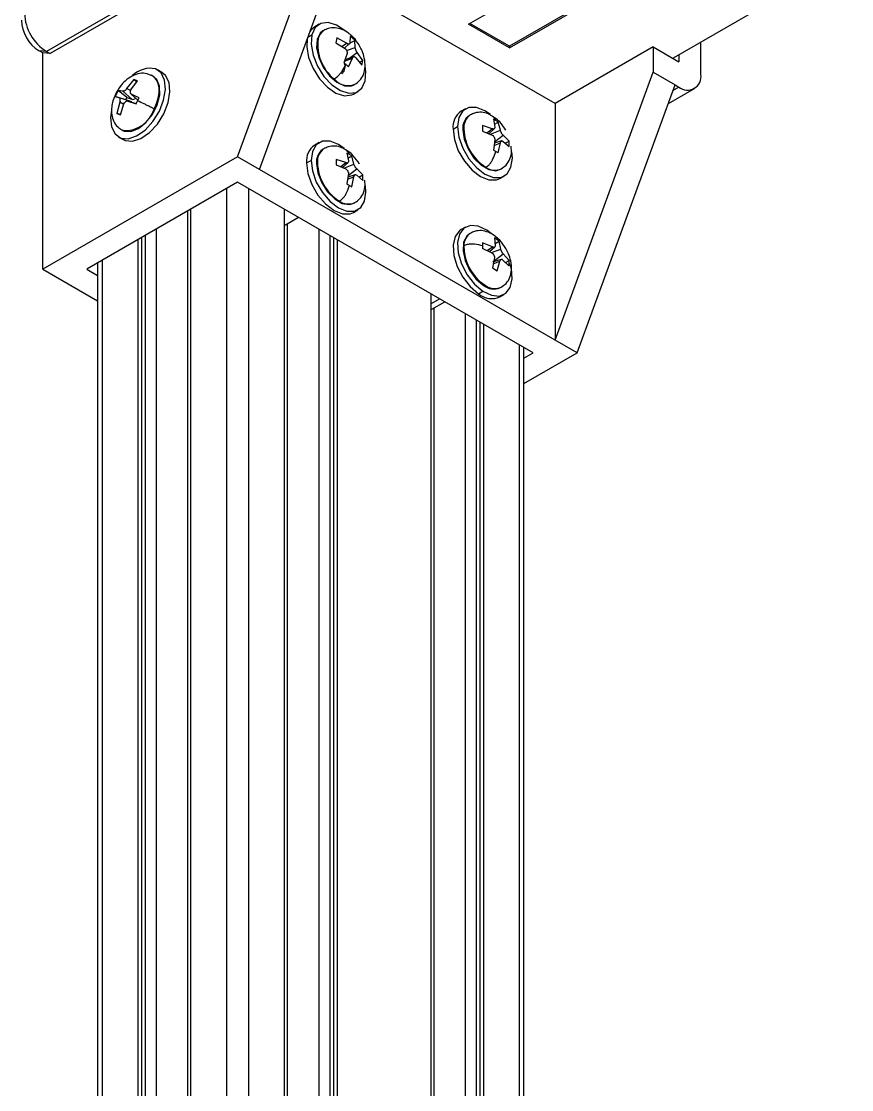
# Model space of a CAD drawing. Header units: millimetres. Extents: x 1258 to 2922, y -135 to 1239.
# Drawn here: x 1295.1 to 1335.2, y 84.8 to 136.4 of the extents above; entities that cross this region are included whole.
import ezdxf

# ---------------------------------------------------------------- set-up
doc = ezdxf.new("R2010")
doc.units = ezdxf.units.MM
doc.header["$LTSCALE"] = 6

msp = doc.modelspace()

# ---------------------------------------------------------------- linework, layer by layer
at = {"color": 7, "linetype": 'Continuous', "lineweight": 25}
for p, q in [((1310.099, 142.934), (1296.31, 134.974)), ((1310.276, 142.832), (1296.487, 134.872)), ((1305.538, 129.89), (1310.276, 142.832)), ((1306.599, 129.278), (1311.336, 142.22)), ((1335.201, 139.628), (1326.575, 134.648)), ((1316.69, 136.289), (1321.251, 138.922)), ((1320.882, 132.464), (1310.054, 138.715)), ((1323.16, 137.82), (1318.67, 135.228)), ((1318.67, 135.146), (1323.231, 137.779)), ((1309.48, 136.291), (1309.268, 136.169)), ((1318.67, 135.146), (1316.69, 136.289)), ((1318.67, 135.228), (1316.761, 136.33)), ((1309.709, 135.991), (1309.667, 135.967)), ((1309.388, 135.559), (1309.43, 135.583)), ((1310.345, 135.629), (1310.288, 135.401)), ((1310.288, 135.401), (1310.743, 135.116)), ((1310.808, 135.375), (1310.345, 135.629)), ((1310.71, 135.137), (1310.952, 135.357)), ((1310.85, 135.35), (1310.808, 135.375)), ((1310.969, 135.394), (1310.957, 135.363)), ((1310.988, 135.703), (1310.969, 135.394)), ((1310.978, 135.391), (1311.214, 135.507)), ((1311.225, 135.172), (1311.214, 135.507)), ((1318.67, 135.228), (1318.67, 135.146)), ((1325.62, 135.199), (1320.882, 132.464)), ((1325.62, 135.199), (1325.62, 133.974)), ((1325.62, 135.199), (1326.857, 134.484)), ((1327.918, 133.872), (1327.918, 135.423)), ((1296.31, 134.974), (1295.957, 135.006)), ((1296.134, 134.904), (1295.957, 135.006)), ((1296.134, 124.461), (1296.134, 134.904)), ((1296.487, 134.872), (1296.134, 134.904)), ((1296.31, 134.974), (1296.487, 134.872)), ((1310.84, 134.874), (1310.674, 134.436)), ((1311.153, 134.712), (1310.727, 134.576)), ((1310.743, 135.116), (1310.783, 135.079)), ((1310.847, 134.919), (1310.84, 134.874)), ((1311.096, 134.652), (1311.115, 134.687)), ((1311.222, 134.699), (1311.258, 134.671)), ((1311.225, 135.13), (1311.225, 135.172)), ((1311.322, 134.929), (1311.289, 134.97)), ((1311.599, 134.542), (1311.322, 134.929)), ((1326.857, 134.811), (1326.857, 134.484)), ((1310.9, 134.24), (1311.096, 134.652)), ((1311.258, 134.671), (1311.543, 134.314)), ((1311.428, 134.457), (1311.599, 134.542)), ((1311.543, 134.314), (1311.599, 134.542)), ((1301.445, 133.79), (1301.337, 133.833)), ((1301.445, 133.79), (1301.365, 133.827)), ((1301.487, 133.766), (1301.445, 133.79)), ((1301.886, 133.968), (1301.674, 134.091)), ((1320.882, 121.032), (1325.62, 133.974)), ((1325.62, 133.974), (1326.681, 133.362)), ((1300.186, 133.194), (1300.154, 133.148)), ((1300.529, 133.618), (1300.186, 133.194)), ((1300.391, 133.119), (1300.709, 133.553)), ((1300.709, 133.553), (1300.529, 133.618)), ((1300.671, 133.501), (1300.529, 133.618)), ((1311.167, 133.368), (1311.209, 133.392)), ((1321.943, 120.42), (1326.681, 133.362)), ((1326.35, 132.46), (1327.607, 133.185)), ((1326.681, 133.362), (1326.857, 133.26)), ((1299.635, 132.807), (1299.832, 132.731)), ((1300.143, 132.642), (1299.635, 132.807)), ((1299.666, 132.943), (1299.704, 132.956)), ((1299.999, 133.063), (1299.782, 133.1)), ((1300.199, 132.755), (1299.782, 133.1)), ((1299.832, 132.731), (1299.855, 132.713)), ((1300.383, 132.555), (1299.832, 132.731)), ((1300.03, 133.062), (1299.999, 133.063)), ((1300.439, 132.667), (1299.999, 133.063)), ((1300.143, 132.642), (1300.199, 132.755)), ((1300.383, 132.555), (1300.143, 132.642)), ((1300.199, 132.755), (1300.439, 132.667)), ((1300.368, 133.07), (1300.391, 133.119)), ((1300.41, 132.914), (1300.381, 132.935)), ((1300.382, 132.933), (1300.724, 132.622)), ((1300.785, 132.735), (1300.41, 132.914)), ((1311.142, 132.921), (1311.355, 133.044)), ((1299.852, 132.525), (1299.712, 131.989)), ((1299.868, 132.578), (1299.852, 132.525)), ((1299.892, 131.923), (1300.056, 132.451)), ((1300.056, 132.451), (1300.083, 132.5)), ((1300.206, 132.586), (1300.244, 132.581)), ((1300.643, 132.454), (1300.232, 132.585)), ((1300.244, 132.581), (1300.638, 132.442)), ((1316.551, 132.209), (1316.339, 132.087)), ((1320.882, 132.464), (1320.882, 121.032)), ((1299.712, 131.989), (1299.892, 131.923)), ((1299.894, 131.93), (1299.712, 131.989)), ((1316.78, 131.909), (1316.738, 131.885)), ((1317.898, 131.703), (1317.972, 131.323)), ((1317.956, 131.748), (1317.925, 131.779)), ((1299.945, 131.192), (1299.987, 131.168)), ((1299.987, 131.168), (1300.067, 131.131)), ((1300.067, 131.131), (1300.025, 131.155)), ((1315.95, 131.228), (1316.162, 131.351)), ((1316.428, 131.198), (1316.469, 131.222)), ((1317.839, 131.246), (1317.368, 131.397)), ((1317.368, 131.397), (1317.368, 131.128)), ((1317.368, 131.128), (1317.839, 130.941)), ((1317.679, 131.005), (1317.951, 131.252)), ((1317.881, 131.233), (1317.839, 131.246)), ((1317.945, 131.462), (1318.131, 131.569)), ((1317.972, 131.323), (1317.969, 131.284)), ((1318.236, 131.171), (1318.131, 131.569)), ((1318.245, 131.124), (1318.236, 131.171)), ((1299.799, 130.843), (1300.012, 130.721)), ((1300.112, 130.674), (1299.899, 130.797)), ((1300.012, 130.721), (1300.112, 130.674)), ((1309.48, 130.576), (1309.268, 130.453)), ((1317.839, 130.941), (1317.881, 130.913)), ((1317.972, 130.711), (1317.898, 130.21)), ((1318.297, 130.653), (1317.947, 130.541)), ((1317.969, 130.761), (1317.972, 130.711)), ((1318.131, 130.076), (1318.236, 130.558)), ((1318.236, 130.558), (1318.245, 130.602)), ((1318.369, 130.94), (1318.333, 130.972)), ((1318.333, 130.652), (1318.369, 130.635)), ((1318.662, 130.65), (1318.369, 130.94)), ((1318.369, 130.635), (1318.662, 130.382)), ((1318.475, 130.543), (1318.662, 130.65)), ((1318.662, 130.382), (1318.662, 130.65)), ((1309.709, 130.275), (1309.667, 130.251)), ((1310.827, 130.07), (1310.901, 129.689)), ((1310.885, 130.114), (1310.854, 130.145)), ((1318.814, 129.82), (1318.79, 130.123)), ((1305.538, 129.89), (1296.134, 124.461)), ((1306.599, 129.278), (1305.538, 129.89)), ((1308.879, 129.595), (1309.091, 129.717)), ((1309.357, 129.564), (1309.398, 129.588)), ((1310.768, 129.613), (1310.297, 129.763)), ((1310.297, 129.763), (1310.297, 129.495)), ((1310.608, 129.371), (1310.88, 129.618)), ((1310.81, 129.599), (1310.768, 129.613)), ((1310.874, 129.828), (1311.06, 129.935)), ((1310.901, 129.689), (1310.897, 129.65)), ((1311.165, 129.537), (1311.06, 129.935)), ((1311.174, 129.49), (1311.165, 129.537)), ((1320.882, 121.032), (1306.599, 129.278)), ((1310.297, 129.495), (1310.768, 129.308)), ((1310.768, 129.308), (1310.81, 129.28)), ((1310.901, 129.077), (1310.827, 128.576)), ((1311.226, 129.019), (1310.876, 128.908)), ((1310.897, 129.128), (1310.901, 129.077)), ((1311.298, 129.306), (1311.262, 129.338)), ((1311.262, 129.018), (1311.298, 129.002)), ((1311.59, 129.017), (1311.298, 129.306)), ((1311.298, 129.002), (1311.59, 128.748)), ((1311.404, 128.909), (1311.59, 129.017)), ((1311.59, 128.748), (1311.59, 129.017)), ((1318.238, 129.286), (1318.28, 129.31)), ((1305.538, 128.666), (1298.255, 124.461)), ((1319.822, 120.42), (1305.538, 128.666)), ((1311.06, 128.442), (1311.165, 128.925)), ((1311.165, 128.925), (1311.174, 128.968)), ((1311.743, 128.186), (1311.719, 128.489)), ((1318.214, 128.839), (1318.426, 128.962)), ((1311.167, 127.653), (1311.209, 127.677)), ((1303.13, 127.276), (1303.13, 67.301)), ((1303.275, 127.359), (1303.275, 67.384)), ((1307.801, 127.359), (1307.801, 67.384)), ((1307.858, 126.608), (1308.48, 126.967)), ((1311.142, 127.205), (1311.355, 127.328)), ((1307.801, 126.584), (1307.858, 126.608)), ((1307.946, 126.659), (1307.946, 67.301)), ((1316.551, 126.494), (1316.339, 126.371)), ((1300.907, 125.992), (1300.907, 66.105)), ((1301.083, 126.094), (1301.083, 66.165)), ((1301.614, 126.4), (1301.614, 66.425)), ((1309.463, 126.4), (1309.463, 66.52)), ((1309.993, 126.094), (1309.993, 66.826)), ((1310.17, 125.992), (1310.17, 66.928)), ((1316.78, 126.193), (1316.738, 126.169)), ((1317.791, 126.185), (1317.584, 126.341)), ((1318.178, 125.815), (1317.946, 125.968)), ((1317.946, 125.968), (1317.991, 125.606)), ((1300.73, 125.89), (1300.73, 66.017)), ((1310.346, 125.89), (1310.346, 66.99)), ((1317.361, 125.471), (1317.83, 125.253)), ((1317.849, 125.546), (1317.378, 125.729)), ((1317.71, 125.309), (1317.971, 125.546)), ((1317.891, 125.53), (1317.849, 125.546)), ((1317.979, 125.705), (1318.178, 125.815)), ((1317.991, 125.606), (1317.985, 125.569)), ((1318.255, 125.432), (1318.178, 125.815)), ((1318.261, 125.387), (1318.255, 125.432)), ((1317.83, 125.253), (1317.871, 125.222)), ((1317.953, 125.018), (1317.852, 124.533)), ((1317.876, 124.814), (1318.378, 125.197)), ((1318.277, 124.927), (1317.91, 124.81)), ((1317.952, 125.067), (1317.953, 125.018)), ((1318.216, 124.844), (1318.229, 124.885)), ((1318.322, 124.924), (1318.359, 124.904)), ((1318.378, 125.197), (1318.343, 125.231)), ((1318.359, 124.904), (1318.651, 124.618)), ((1318.668, 124.876), (1318.378, 125.197)), ((1318.488, 124.777), (1318.668, 124.876)), ((1296.134, 124.461), (1298.778, 122.935)), ((1298.255, 124.461), (1298.778, 124.159)), ((1298.778, 124.763), (1298.778, 64.788)), ((1317.852, 124.533), (1318.084, 124.379)), ((1318.084, 124.379), (1318.216, 124.844)), ((1317.18, 123.276), (1317.392, 123.398)), ((1317.411, 123.693), (1317.453, 123.716)), ((1318.238, 123.571), (1318.28, 123.595)), ((1314.872, 123.277), (1314.872, 64.412)), ((1314.929, 122.526), (1315.551, 122.885)), ((1318.214, 123.123), (1318.426, 123.246)), ((1315.017, 122.577), (1315.017, 64.328)), ((1316.534, 122.318), (1316.534, 63.453)), ((1317.064, 122.012), (1317.064, 63.147)), ((1317.241, 121.91), (1317.241, 63.044)), ((1317.418, 121.808), (1317.418, 62.942)), ((1321.943, 120.42), (1320.882, 121.032)), ((1319.37, 60.706), (1319.37, 120.681)), ((1319.37, 120.159), (1319.822, 120.42)), ((1319.37, 118.934), (1321.943, 120.42))]:
    msp.add_line(p, q, dxfattribs=at)
at = {"color": 8, "linetype": 'Continuous', "lineweight": 25}
for p, q in [((1308.939, 135.671), (1309.131, 135.782)), ((1310.585, 135.215), (1310.808, 135.375)), ((1310.81, 135.02), (1311.225, 135.172)), ((1310.912, 134.635), (1311.322, 134.929)), ((1310.701, 134.507), (1311.096, 134.652)), ((1300.377, 133.088), (1300.186, 133.194)), ((1326.586, 133.103), (1326.857, 133.26)), ((1300.728, 132.628), (1300.41, 132.914)), ((1300.046, 132.418), (1299.852, 132.525)), ((1300.643, 132.453), (1300.244, 132.581)), ((1299.945, 131.192), (1300.025, 131.155)), ((1317.58, 131.044), (1317.839, 131.246)), ((1317.753, 130.976), (1318.236, 131.171)), ((1317.931, 130.435), (1318.236, 130.558)), ((1317.958, 130.62), (1318.369, 130.94)), ((1310.509, 129.411), (1310.768, 129.613)), ((1310.682, 129.342), (1311.165, 129.537)), ((1310.887, 128.986), (1311.298, 129.306)), ((1310.86, 128.802), (1311.165, 128.925)), ((1305.008, 128.36), (1305.008, 68.384)), ((1306.068, 128.36), (1306.068, 68.384)), ((1317.603, 125.359), (1317.849, 125.546)), ((1317.815, 125.26), (1318.255, 125.432)), ((1298.997, 124.89), (1298.997, 64.915)), ((1317.89, 124.716), (1318.216, 124.844)), ((1314.872, 122.793), (1315.292, 123.035)), ((1319.15, 120.808), (1319.15, 60.888))]:
    msp.add_line(p, q, dxfattribs=at)
at = {"color": 7, "linetype": 'Continuous', "lineweight": 25, "flags": 128}
for points in [[(1310.754, 135.954), (1310.739, 135.967), (1310.326, 136.248), (1309.922, 136.374), (1309.566, 136.333), (1309.293, 136.129), (1309.131, 135.782)], [(1309.268, 136.169), (1309.081, 136.006), (1309.041, 135.951)], [(1309.131, 135.782), (1309.095, 135.326), (1309.187, 134.805), (1309.401, 134.271), (1309.714, 133.776), (1310.095, 133.368), (1310.508, 133.087), (1310.913, 132.961), (1311.268, 133.002), (1311.541, 133.206), (1311.703, 133.553)], [(1309.667, 135.967), (1309.538, 135.861), (1309.388, 135.559)], [(1308.899, 135.561), (1308.882, 135.203), (1308.975, 134.683), (1309.189, 134.149), (1309.501, 133.654), (1309.883, 133.246), (1310.296, 132.965), (1310.701, 132.839), (1311.056, 132.88), (1311.142, 132.921)], [(1309.388, 135.559), (1309.362, 135.15), (1309.463, 134.682), (1309.68, 134.213), (1309.985, 133.799), (1310.342, 133.489), (1310.709, 133.322), (1311.04, 133.316), (1311.167, 133.368)], [(1310.58, 133.896), (1310.58, 133.896), (1310.695, 134.028), (1310.735, 134.239), (1310.718, 134.406)], [(1311.703, 133.553), (1311.74, 134.009), (1311.713, 134.245)], [(1299.899, 130.797), (1300.258, 130.763), (1300.664, 130.896), (1301.076, 131.183), (1301.456, 131.595), (1301.765, 132.093), (1301.973, 132.628), (1302.061, 133.146), (1302.019, 133.599), (1301.851, 133.94), (1301.574, 134.137)], [(1300.067, 131.131), (1300.389, 131.109), (1300.752, 131.251), (1301.114, 131.54), (1301.43, 131.94), (1301.663, 132.405), (1301.784, 132.876), (1301.779, 133.298), (1301.648, 133.62), (1301.487, 133.766)], [(1300.112, 130.674), (1300.47, 130.64), (1300.876, 130.773), (1301.288, 131.06), (1301.668, 131.473), (1301.977, 131.971), (1302.185, 132.505), (1302.273, 133.024), (1302.231, 133.476), (1302.063, 133.818), (1301.886, 133.968)], [(1299.459, 132.14), (1299.413, 131.787), (1299.455, 131.335), (1299.623, 130.994), (1299.899, 130.797)], [(1300.429, 132.522), (1300.414, 132.537), (1300.383, 132.555)], [(1317.761, 131.926), (1317.488, 132.116), (1317.079, 132.278), (1316.709, 132.274), (1316.416, 132.105), (1316.227, 131.786), (1316.162, 131.351)], [(1315.95, 131.228), (1316.015, 130.718), (1316.204, 130.182), (1316.497, 129.674), (1316.866, 129.243), (1317.276, 128.932), (1317.686, 128.77), (1318.055, 128.775), (1318.214, 128.839)], [(1316.162, 131.351), (1316.227, 130.84), (1316.416, 130.305), (1316.709, 129.797), (1317.079, 129.366), (1317.488, 129.054), (1317.898, 128.893), (1318.268, 128.897), (1318.561, 129.066), (1318.749, 129.384), (1318.814, 129.82)], [(1316.428, 131.198), (1316.492, 130.742), (1316.676, 130.267), (1316.958, 129.831), (1317.304, 129.486), (1317.672, 129.273), (1318.019, 129.219), (1318.238, 129.286)], [(1310.69, 130.293), (1310.417, 130.483), (1310.007, 130.644), (1309.638, 130.64), (1309.345, 130.471), (1309.156, 130.153), (1309.091, 129.717)], [(1308.879, 129.595), (1308.944, 129.084), (1309.132, 128.549), (1309.426, 128.041), (1309.795, 127.61), (1310.205, 127.298), (1310.615, 127.137), (1310.984, 127.141), (1311.142, 127.205)], [(1309.091, 129.717), (1309.156, 129.207), (1309.345, 128.671), (1309.638, 128.163), (1310.007, 127.732), (1310.417, 127.421), (1310.827, 127.259), (1311.196, 127.263), (1311.49, 127.433), (1311.678, 127.751), (1311.743, 128.186)], [(1309.357, 129.564), (1309.42, 129.108), (1309.605, 128.633), (1309.887, 128.197), (1310.233, 127.852), (1310.601, 127.639), (1310.948, 127.585), (1311.167, 127.653)], [(1317.584, 126.341), (1317.171, 126.539), (1316.789, 126.574), (1316.475, 126.442), (1316.26, 126.156), (1316.166, 125.744), (1316.201, 125.247), (1316.362, 124.712), (1316.633, 124.193), (1316.988, 123.74), (1317.392, 123.398)], [(1316.339, 126.371), (1316.263, 126.32), (1316.048, 126.034), (1315.954, 125.622), (1315.989, 125.124), (1316.15, 124.59), (1316.421, 124.071), (1316.776, 123.618), (1317.18, 123.276)], [(1316.738, 126.169), (1316.611, 126.064), (1316.46, 125.763), (1316.433, 125.354), (1316.534, 124.887), (1316.749, 124.418), (1317.054, 124.003), (1317.411, 123.693)], [(1317.392, 123.398), (1317.805, 123.2), (1318.188, 123.165), (1318.502, 123.297), (1318.716, 123.583), (1318.811, 123.995), (1318.776, 124.493), (1318.767, 124.535)], [(1314.872, 122.502), (1314.901, 122.512), (1314.929, 122.526)]]:
    msp.add_lwpolyline(points, dxfattribs=at)
at = {"color": 8, "linetype": 'Continuous', "lineweight": 25, "flags": 128}
msp.add_lwpolyline([(1301.518, 132.192), (1301.633, 132.458), (1301.711, 132.726), (1301.751, 132.985), (1301.751, 133.224), (1301.709, 133.436), (1301.629, 133.611), (1301.513, 133.743), (1301.445, 133.79)], dxfattribs=at)
at = {"color": 7, "linetype": 'Continuous', "lineweight": 25}
for centre, radius, start, end in [((1297.553, 136.916), 2.305, 182.6055, 237.3945), ((1296.96, 136.574), 1.862, 182.6055, 237.3945), ((1311.59, 135.326), 2.176, 173.2296, 230.3205), ((1301.323, 132.951), 1.213, 78.0253, 134.9545), ((1327.271, 133.767), 0.655, 230.7967, 9.214), ((1300.479, 132.869), 0.205, 258.7721, 312.7321), ((1300.091, 132.652), 1.498, 267.4732, 342.1385), ((1316.855, 131.336), 0.911, 124.5077, 186.8045), ((1317.135, 131.291), 0.714, 123.7936, 187.5186), ((1318.772, 131.327), 2.305, 182.6055, 237.3945), ((1309.784, 129.703), 0.911, 124.5077, 186.8045), ((1310.064, 129.657), 0.714, 123.7936, 187.5186), ((1311.701, 129.693), 2.305, 182.6055, 237.3945), ((1318.765, 125.597), 2.294, 180.1021, 235.0892), ((1317.918, 124.267), 0.766, 228.5643, 294.663), ((1317.818, 124.019), 0.979, 229.3658, 293.8616)]:
    msp.add_arc(centre, radius, start, end, dxfattribs=at)
at = {"color": 8, "linetype": 'Continuous', "lineweight": 25}
for centre, radius, start, end in [((1310.037, 135.467), 0.618, 121.7482, 169.1524), ((1310.886, 134.227), 0.894, 219.9772, 291.1222), ((1317.226, 131.295), 0.76, 127.0336, 185.503), ((1310.155, 129.661), 0.76, 127.0336, 185.503), ((1317.969, 129.998), 0.754, 234.3824, 294.3071), ((1310.898, 128.364), 0.754, 234.3824, 294.3071), ((1317.174, 125.612), 0.702, 124.1298, 181.4998), ((1317.961, 124.297), 0.771, 228.7973, 294.4255)]:
    msp.add_arc(centre, radius, start, end, dxfattribs=at)
at = {"color": 7, "linetype": 'Continuous', "lineweight": 25}
for points, knots in [([(1311.006, 135.768), (1310.974, 135.797), (1310.845, 135.916), (1310.589, 136.054), (1310.257, 136.138), (1309.958, 136.113), (1309.78, 136.025), (1309.709, 135.991)], [0, 0, 0, 0, 0.0844501, 0.3459476, 0.599583, 0.8404486, 1, 1, 1, 1]), ([(1311.434, 135.254), (1311.342, 135.398), (1311.217, 135.59), (1311.049, 135.732), (1311.006, 135.768)], [0, 0, 0, 0, 0.742421, 1, 1, 1, 1]), ([(1310.85, 135.35), (1310.861, 135.346), (1310.884, 135.338), (1310.914, 135.337), (1310.939, 135.344), (1310.951, 135.357), (1310.957, 135.363)], [0, 0, 0, 0, 0.250273, 0.5, 0.749727, 1, 1, 1, 1]), ([(1311.105, 135.608), (1311.084, 135.626), (1311.046, 135.659), (1311.006, 135.689), (1310.988, 135.703)], [0, 0, 0, 0, 0.559869, 1, 1, 1, 1]), ([(1311.214, 135.507), (1311.194, 135.527), (1311.159, 135.561), (1311.121, 135.594), (1311.105, 135.608)], [0, 0, 0, 0, 0.560075, 1, 1, 1, 1]), ([(1311.209, 133.392), (1311.291, 133.45), (1311.478, 133.58), (1311.646, 133.873), (1311.72, 134.243), (1311.682, 134.636), (1311.578, 134.981), (1311.478, 135.171), (1311.434, 135.254)], [0, 0, 0, 0, 0.1414225, 0.3215252, 0.5168436, 0.7117347, 0.8730782, 1, 1, 1, 1]), ([(1310.847, 134.919), (1310.846, 134.933), (1310.844, 134.96), (1310.831, 135.002), (1310.811, 135.043), (1310.792, 135.067), (1310.783, 135.079)], [0, 0, 0, 0, 0.2502728, 0.5, 0.7497272, 1, 1, 1, 1]), ([(1311.222, 134.699), (1311.212, 134.704), (1311.191, 134.713), (1311.162, 134.715), (1311.136, 134.707), (1311.122, 134.693), (1311.115, 134.687)], [0, 0, 0, 0, 0.250273, 0.5, 0.749727, 1, 1, 1, 1]), ([(1311.225, 135.13), (1311.227, 135.117), (1311.231, 135.091), (1311.245, 135.05), (1311.264, 135.008), (1311.281, 134.983), (1311.289, 134.97)], [0, 0, 0, 0, 0.250273, 0.5, 0.749727, 1, 1, 1, 1]), ([(1310.201, 133.652), (1310.256, 133.686), (1310.353, 133.748), (1310.49, 133.886), (1310.638, 134.083), (1310.727, 134.233), (1310.791, 134.339)], [0, 0, 0, 0, 0.233001, 0.418435, 0.591328, 1, 1, 1, 1]), ([(1310.674, 134.436), (1310.696, 134.418), (1310.736, 134.386), (1310.774, 134.354), (1310.791, 134.339)], [0, 0, 0, 0, 0.560075, 1, 1, 1, 1]), ([(1310.791, 134.339), (1310.811, 134.321), (1310.849, 134.288), (1310.884, 134.255), (1310.9, 134.24)], [0, 0, 0, 0, 0.559869, 1, 1, 1, 1]), ([(1301.337, 133.833), (1301.282, 133.858), (1301.111, 133.935), (1300.811, 133.927), (1300.453, 133.808), (1300.131, 133.578), (1299.885, 133.315), (1299.771, 133.134), (1299.72, 133.054)], [0, 0, 0, 0, 0.090564, 0.281335, 0.488223, 0.694659, 0.86556, 1, 1, 1, 1]), ([(1300.03, 133.062), (1300.04, 133.065), (1300.059, 133.07), (1300.092, 133.089), (1300.124, 133.115), (1300.144, 133.137), (1300.154, 133.148)], [0, 0, 0, 0, 0.250273, 0.5, 0.749727, 1, 1, 1, 1]), ([(1299.72, 133.054), (1299.646, 132.902), (1299.526, 132.659), (1299.449, 132.267), (1299.448, 131.922), (1299.544, 131.593), (1299.715, 131.346), (1299.88, 131.236), (1299.945, 131.192)], [0, 0, 0, 0, 0.225449, 0.362472, 0.544562, 0.721176, 0.888899, 1, 1, 1, 1]), ([(1299.704, 132.956), (1299.691, 132.928), (1299.667, 132.879), (1299.645, 132.829), (1299.635, 132.807)], [0, 0, 0, 0, 0.5598693, 1, 1, 1, 1]), ([(1299.782, 133.1), (1299.767, 133.073), (1299.74, 133.026), (1299.715, 132.977), (1299.704, 132.956)], [0, 0, 0, 0, 0.560075, 1, 1, 1, 1]), ([(1299.868, 132.578), (1299.871, 132.592), (1299.876, 132.62), (1299.876, 132.658), (1299.87, 132.691), (1299.86, 132.706), (1299.855, 132.713)], [0, 0, 0, 0, 0.250273, 0.5, 0.749727, 1, 1, 1, 1]), ([(1300.368, 133.07), (1300.365, 133.057), (1300.357, 133.03), (1300.357, 132.992), (1300.364, 132.959), (1300.375, 132.943), (1300.381, 132.935)], [0, 0, 0, 0, 0.250273, 0.5, 0.749727, 1, 1, 1, 1]), ([(1300.708, 132.591), (1300.722, 132.618), (1300.747, 132.667), (1300.773, 132.714), (1300.785, 132.735)], [0, 0, 0, 0, 0.559869, 1, 1, 1, 1]), ([(1300.206, 132.586), (1300.195, 132.584), (1300.174, 132.58), (1300.141, 132.562), (1300.109, 132.536), (1300.092, 132.512), (1300.083, 132.5)], [0, 0, 0, 0, 0.2502728, 0.5, 0.7497272, 1, 1, 1, 1]), ([(1300.638, 132.442), (1300.651, 132.47), (1300.673, 132.52), (1300.698, 132.569), (1300.708, 132.591)], [0, 0, 0, 0, 0.560075, 1, 1, 1, 1]), ([(1301.518, 132.192), (1301.461, 132.224), (1301.36, 132.281), (1301.186, 132.37), (1300.968, 132.474), (1300.815, 132.543), (1300.708, 132.591)], [0, 0, 0, 0, 0.233001, 0.418435, 0.591328, 1, 1, 1, 1]), ([(1317.822, 131.862), (1317.767, 131.897), (1317.607, 131.997), (1317.327, 132.053), (1317.029, 132.031), (1316.851, 131.944), (1316.78, 131.909)], [0, 0, 0, 0, 0.170003, 0.491868, 0.797528, 1, 1, 1, 1]), ([(1318.505, 131.172), (1318.411, 131.311), (1318.259, 131.535), (1318.012, 131.762), (1317.876, 131.834), (1317.822, 131.862)], [0, 0, 0, 0, 0.4995795, 0.8032144, 1, 1, 1, 1]), ([(1318.019, 131.639), (1317.997, 131.652), (1317.958, 131.674), (1317.917, 131.694), (1317.898, 131.703)], [0, 0, 0, 0, 0.559869, 1, 1, 1, 1]), ([(1318.131, 131.569), (1318.111, 131.583), (1318.074, 131.607), (1318.036, 131.629), (1318.019, 131.639)], [0, 0, 0, 0, 0.560075, 1, 1, 1, 1]), ([(1317.881, 131.233), (1317.891, 131.232), (1317.912, 131.23), (1317.938, 131.24), (1317.958, 131.257), (1317.965, 131.275), (1317.969, 131.284)], [0, 0, 0, 0, 0.250273, 0.5, 0.749727, 1, 1, 1, 1]), ([(1318.245, 131.124), (1318.25, 131.11), (1318.259, 131.083), (1318.28, 131.042), (1318.305, 131.004), (1318.324, 130.983), (1318.333, 130.972)], [0, 0, 0, 0, 0.250273, 0.5, 0.749727, 1, 1, 1, 1]), ([(1317.969, 130.761), (1317.965, 130.776), (1317.958, 130.804), (1317.938, 130.845), (1317.912, 130.883), (1317.891, 130.903), (1317.881, 130.913)], [0, 0, 0, 0, 0.250273, 0.5, 0.749727, 1, 1, 1, 1]), ([(1318.333, 130.652), (1318.324, 130.654), (1318.305, 130.657), (1318.28, 130.648), (1318.259, 130.63), (1318.25, 130.611), (1318.245, 130.602)], [0, 0, 0, 0, 0.250273, 0.5, 0.749727, 1, 1, 1, 1]), ([(1310.751, 130.229), (1310.696, 130.263), (1310.536, 130.363), (1310.256, 130.419), (1309.958, 130.398), (1309.78, 130.31), (1309.709, 130.275)], [0, 0, 0, 0, 0.170003, 0.491868, 0.797528, 1, 1, 1, 1]), ([(1311.434, 129.539), (1311.34, 129.678), (1311.188, 129.901), (1310.941, 130.129), (1310.805, 130.2), (1310.751, 130.229)], [0, 0, 0, 0, 0.4995795, 0.8032144, 1, 1, 1, 1]), ([(1310.948, 130.006), (1310.926, 130.018), (1310.887, 130.04), (1310.846, 130.061), (1310.827, 130.07)], [0, 0, 0, 0, 0.559869, 1, 1, 1, 1]), ([(1317.53, 129.385), (1317.583, 129.42), (1317.68, 129.483), (1317.799, 129.633), (1317.915, 129.852), (1317.976, 130.024), (1318.019, 130.144)], [0, 0, 0, 0, 0.2330012, 0.4184346, 0.591328, 1, 1, 1, 1]), ([(1317.898, 130.21), (1317.921, 130.198), (1317.963, 130.176), (1318.002, 130.154), (1318.019, 130.144)], [0, 0, 0, 0, 0.560075, 1, 1, 1, 1]), ([(1318.019, 130.144), (1318.04, 130.132), (1318.079, 130.109), (1318.115, 130.086), (1318.131, 130.076)], [0, 0, 0, 0, 0.559869, 1, 1, 1, 1]), ([(1318.28, 129.31), (1318.362, 129.368), (1318.55, 129.498), (1318.714, 129.791), (1318.789, 130.105), (1318.761, 130.322), (1318.751, 130.4)], [0, 0, 0, 0, 0.225597, 0.512898, 0.82447, 1, 1, 1, 1]), ([(1310.81, 129.599), (1310.82, 129.598), (1310.841, 129.597), (1310.867, 129.606), (1310.887, 129.623), (1310.894, 129.641), (1310.897, 129.65)], [0, 0, 0, 0, 0.250273, 0.5, 0.749727, 1, 1, 1, 1]), ([(1311.06, 129.935), (1311.04, 129.949), (1311.003, 129.973), (1310.965, 129.996), (1310.948, 130.006)], [0, 0, 0, 0, 0.560075, 1, 1, 1, 1]), ([(1310.897, 129.128), (1310.894, 129.142), (1310.887, 129.17), (1310.867, 129.211), (1310.841, 129.249), (1310.82, 129.27), (1310.81, 129.28)], [0, 0, 0, 0, 0.250273, 0.5, 0.749727, 1, 1, 1, 1]), ([(1311.174, 129.49), (1311.179, 129.477), (1311.188, 129.45), (1311.209, 129.409), (1311.234, 129.37), (1311.253, 129.349), (1311.262, 129.338)], [0, 0, 0, 0, 0.250273, 0.5, 0.749727, 1, 1, 1, 1]), ([(1311.262, 129.018), (1311.253, 129.02), (1311.234, 129.023), (1311.209, 129.014), (1311.188, 128.997), (1311.179, 128.977), (1311.174, 128.968)], [0, 0, 0, 0, 0.250273, 0.5, 0.749727, 1, 1, 1, 1]), ([(1310.459, 127.751), (1310.512, 127.786), (1310.608, 127.849), (1310.728, 127.999), (1310.844, 128.219), (1310.905, 128.39), (1310.948, 128.51)], [0, 0, 0, 0, 0.2330012, 0.4184346, 0.591328, 1, 1, 1, 1]), ([(1310.827, 128.576), (1310.85, 128.564), (1310.891, 128.543), (1310.931, 128.52), (1310.948, 128.51)], [0, 0, 0, 0, 0.560075, 1, 1, 1, 1]), ([(1310.948, 128.51), (1310.969, 128.498), (1311.008, 128.475), (1311.044, 128.452), (1311.06, 128.442)], [0, 0, 0, 0, 0.559869, 1, 1, 1, 1]), ([(1311.209, 127.677), (1311.291, 127.734), (1311.479, 127.865), (1311.643, 128.157), (1311.718, 128.471), (1311.69, 128.688), (1311.68, 128.766)], [0, 0, 0, 0, 0.225597, 0.512898, 0.82447, 1, 1, 1, 1]), ([(1318.505, 125.457), (1318.411, 125.597), (1318.26, 125.822), (1317.959, 126.085), (1317.661, 126.259), (1317.328, 126.34), (1317.029, 126.315), (1316.851, 126.228), (1316.78, 126.193)], [0, 0, 0, 0, 0.225449, 0.362472, 0.544562, 0.721176, 0.888899, 1, 1, 1, 1]), ([(1316.472, 125.593), (1316.529, 125.622), (1316.632, 125.673), (1316.821, 125.696), (1317.069, 125.675), (1317.248, 125.633), (1317.373, 125.603)], [0, 0, 0, 0, 0.233001, 0.418435, 0.591328, 1, 1, 1, 1]), ([(1317.373, 125.603), (1317.371, 125.579), (1317.368, 125.535), (1317.364, 125.491), (1317.361, 125.471)], [0, 0, 0, 0, 0.559869, 1, 1, 1, 1]), ([(1317.378, 125.729), (1317.378, 125.706), (1317.377, 125.665), (1317.374, 125.622), (1317.373, 125.603)], [0, 0, 0, 0, 0.560075, 1, 1, 1, 1]), ([(1317.891, 125.53), (1317.902, 125.528), (1317.924, 125.524), (1317.951, 125.53), (1317.973, 125.545), (1317.981, 125.561), (1317.985, 125.569)], [0, 0, 0, 0, 0.250273, 0.5, 0.749727, 1, 1, 1, 1]), ([(1318.261, 125.387), (1318.265, 125.373), (1318.273, 125.346), (1318.292, 125.305), (1318.315, 125.265), (1318.333, 125.243), (1318.343, 125.231)], [0, 0, 0, 0, 0.250273, 0.5, 0.749727, 1, 1, 1, 1]), ([(1318.766, 124.424), (1318.768, 124.434), (1318.796, 124.568), (1318.747, 124.841), (1318.65, 125.183), (1318.549, 125.373), (1318.505, 125.457)], [0, 0, 0, 0, 0.028699, 0.420493, 0.744846, 1, 1, 1, 1]), ([(1317.952, 125.067), (1317.95, 125.081), (1317.944, 125.109), (1317.926, 125.151), (1317.902, 125.19), (1317.882, 125.212), (1317.871, 125.222)], [0, 0, 0, 0, 0.250273, 0.5, 0.749727, 1, 1, 1, 1]), ([(1318.322, 124.924), (1318.313, 124.927), (1318.293, 124.932), (1318.267, 124.926), (1318.244, 124.911), (1318.234, 124.893), (1318.229, 124.885)], [0, 0, 0, 0, 0.250273, 0.5, 0.749727, 1, 1, 1, 1]), ([(1318.665, 124.749), (1318.666, 124.773), (1318.668, 124.816), (1318.668, 124.858), (1318.668, 124.876)], [0, 0, 0, 0, 0.559869, 1, 1, 1, 1]), ([(1318.28, 123.595), (1318.362, 123.652), (1318.548, 123.783), (1318.718, 124.065), (1318.75, 124.304), (1318.766, 124.424)], [0, 0, 0, 0, 0.2814, 0.639765, 1, 1, 1, 1]), ([(1318.651, 124.618), (1318.654, 124.643), (1318.66, 124.687), (1318.663, 124.73), (1318.665, 124.749)], [0, 0, 0, 0, 0.560075, 1, 1, 1, 1])]:
    msp.add_open_spline(points, degree=3, knots=knots, dxfattribs=at)
at = {"color": 8, "linetype": 'Continuous', "lineweight": 25}
for points, knots in [([(1311.008, 135.77), (1311.012, 135.767), (1311.064, 135.735), (1311.086, 135.669), (1311.105, 135.608)], [0, 0, 0, 0, 0.089582, 1, 1, 1, 1]), ([(1317.826, 131.869), (1317.843, 131.858), (1317.925, 131.807), (1317.978, 131.713), (1318.019, 131.639)], [0, 0, 0, 0, 0.212231, 1, 1, 1, 1]), ([(1310.755, 130.235), (1310.772, 130.224), (1310.854, 130.173), (1310.907, 130.08), (1310.948, 130.006)], [0, 0, 0, 0, 0.212231, 1, 1, 1, 1]), ([(1318.767, 124.424), (1318.767, 124.452), (1318.764, 124.562), (1318.707, 124.669), (1318.665, 124.749)], [0, 0, 0, 0, 0.257258, 1, 1, 1, 1])]:
    msp.add_open_spline(points, degree=3, knots=knots, dxfattribs=at)

doc.saveas('drawing.dxf')
